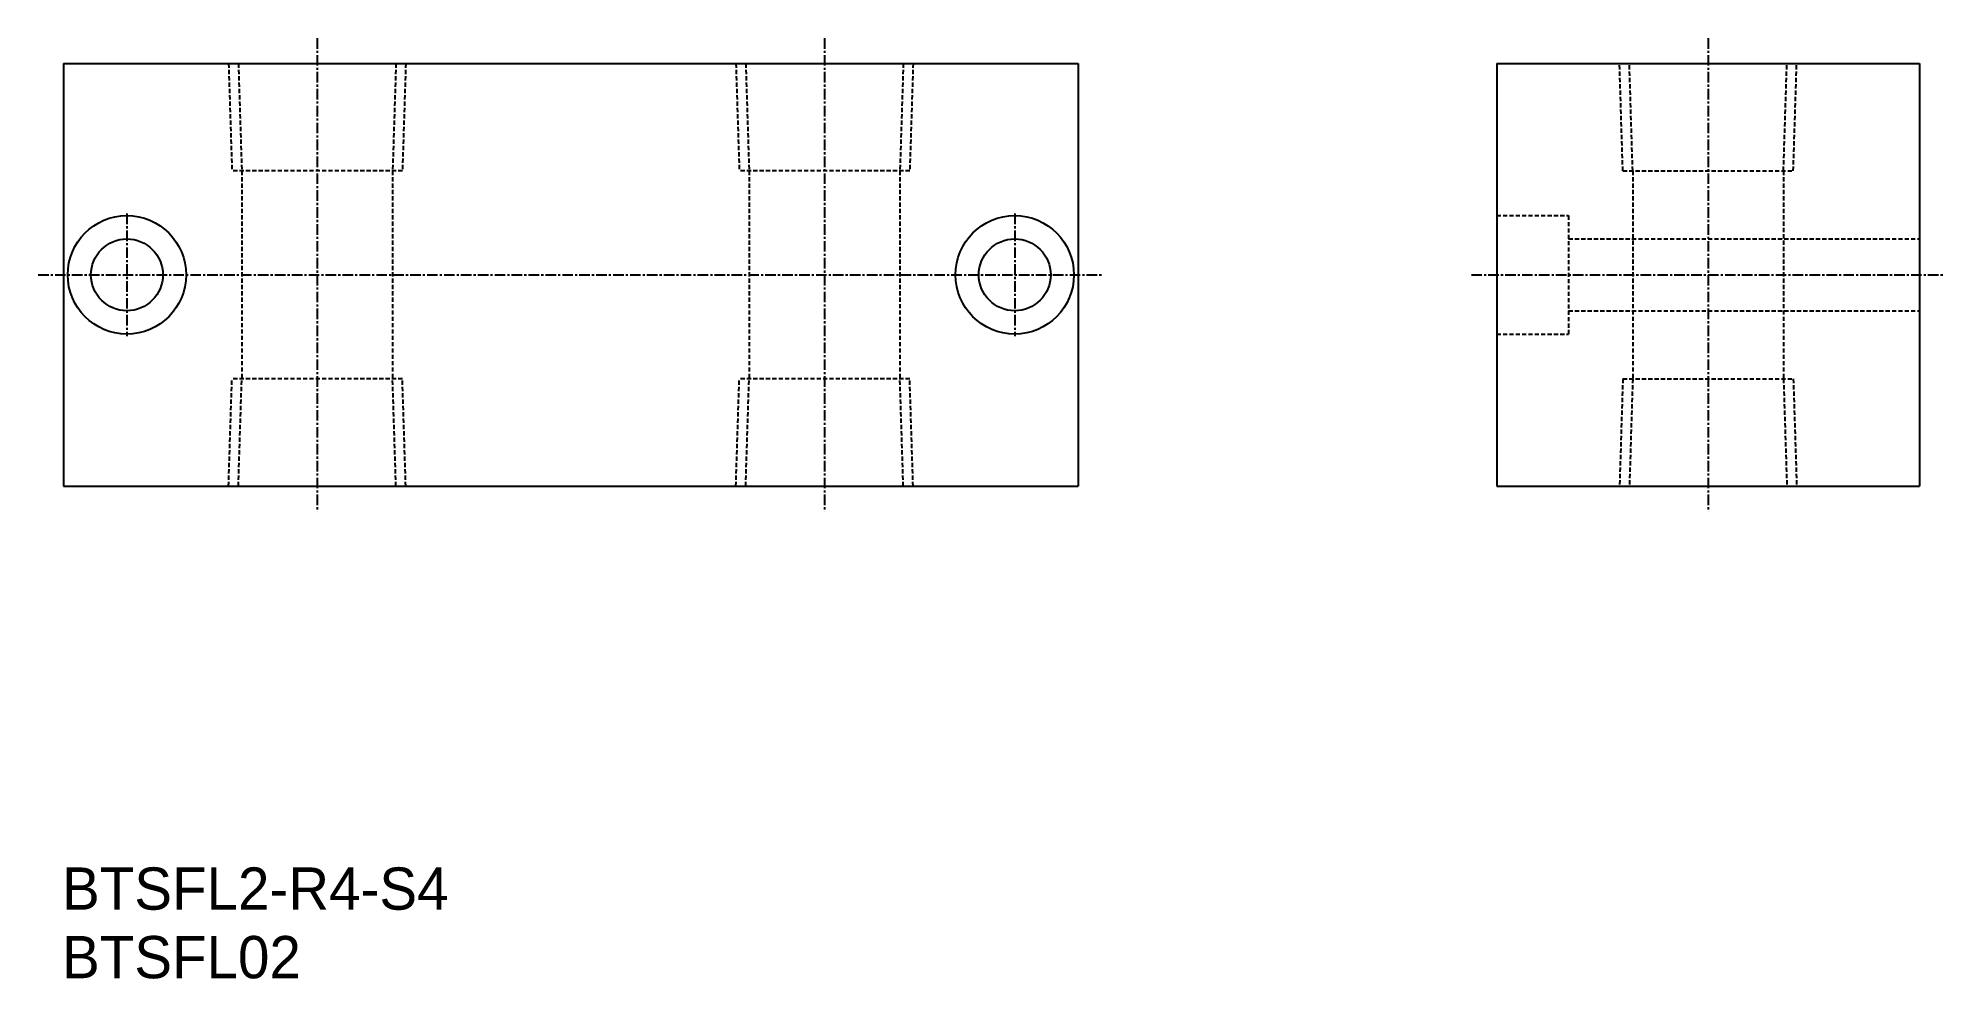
# Model space of a CAD drawing. Extents: x 3004 to 3230, y 8136 to 8247.
import ezdxf

# ---------------------------------------------------------------- set-up
doc = ezdxf.new("R2010")
doc.units = 0
doc.linetypes.add('CENTER', pattern=[2, 1.25, -0.25, 0.25, -0.25])
doc.linetypes.add('DASHED', pattern=[0.75, 0.5, -0.25])
doc.layers.get('0').update_dxf_attribs({"linetype": 'CONTINUOUS'})
doc.layers.add('CENTER', color=1, linetype='CENTER')

msp = doc.modelspace()

# ---------------------------------------------------------------- linework, layer by layer
at = {"color": 7, "linetype": 'CONTINUOUS'}
for p, q in [((3007.2, 8244.04), (3127.2, 8244.04)), ((3007.2, 8244.04), (3007.2, 8194.04)), ((3127.2, 8244.04), (3127.2, 8194.04)), ((3176.7, 8244.04), (3226.7, 8244.04)), ((3176.7, 8244.04), (3176.7, 8194.04)), ((3226.7, 8244.04), (3226.7, 8194.04)), ((3007.2, 8194.04), (3127.2, 8194.04)), ((3176.7, 8194.04), (3226.7, 8194.04))]:
    msp.add_line(p, q, dxfattribs=at)
at = {"color": 3, "linetype": 'DASHED'}
for p, q in [((3026.72, 8244.04), (3027.12, 8231.34)), ((3027.88, 8244.04), (3028.28, 8231.34)), ((3046.52, 8244.04), (3046.12, 8231.34)), ((3047.68, 8244.04), (3047.28, 8231.34)), ((3086.72, 8244.04), (3087.12, 8231.34)), ((3087.88, 8244.04), (3088.28, 8231.34)), ((3106.52, 8244.04), (3106.12, 8231.34)), ((3107.68, 8244.04), (3107.28, 8231.34)), ((3191.62, 8231.34), (3191.22, 8244.04)), ((3192.78, 8231.34), (3192.39, 8244.04)), ((3210.62, 8231.34), (3211.02, 8244.04)), ((3211.78, 8231.34), (3212.18, 8244.04)), ((3047.28, 8231.34), (3027.12, 8231.34)), ((3028.28, 8231.34), (3028.28, 8206.74)), ((3046.12, 8231.34), (3046.12, 8206.74)), ((3107.28, 8231.34), (3087.12, 8231.34)), ((3088.28, 8231.34), (3088.28, 8206.74)), ((3106.12, 8231.34), (3106.12, 8206.74)), ((3191.62, 8231.34), (3211.78, 8231.34)), ((3192.78, 8231.34), (3192.78, 8206.74)), ((3210.62, 8231.34), (3210.62, 8206.74)), ((3176.7, 8226.04), (3185.2, 8226.04)), ((3185.2, 8226.04), (3185.2, 8212.04)), ((3185.2, 8223.29), (3226.7, 8223.29)), ((3185.2, 8214.79), (3226.7, 8214.79)), ((3176.7, 8212.04), (3185.2, 8212.04)), ((3026.72, 8194.04), (3027.12, 8206.74)), ((3047.28, 8206.74), (3027.12, 8206.74)), ((3027.88, 8194.04), (3028.28, 8206.74)), ((3046.52, 8194.04), (3046.12, 8206.74)), ((3047.68, 8194.04), (3047.28, 8206.74)), ((3086.72, 8194.04), (3087.12, 8206.74)), ((3107.28, 8206.74), (3087.12, 8206.74)), ((3087.88, 8194.04), (3088.28, 8206.74)), ((3106.52, 8194.04), (3106.12, 8206.74)), ((3107.68, 8194.04), (3107.28, 8206.74)), ((3191.62, 8206.74), (3191.22, 8194.04)), ((3191.62, 8206.74), (3211.78, 8206.74)), ((3192.78, 8206.74), (3192.39, 8194.04)), ((3210.62, 8206.74), (3211.02, 8194.04)), ((3211.78, 8206.74), (3212.18, 8194.04))]:
    msp.add_line(p, q, dxfattribs=at)
at = {"color": 7, "linetype": 'CONTINUOUS'}
for centre, radius in [((3014.7, 8219.04), 7), ((3119.7, 8219.04), 7), ((3014.7, 8219.04), 4.25), ((3119.7, 8219.04), 4.25)]:
    msp.add_circle(centre, radius, dxfattribs=at)
at = {"layer": 'CENTER', "color": 1, "linetype": 'CENTER'}
for p, q in [((3037.2, 8247.04), (3037.2, 8191.04)), ((3097.2, 8247.04), (3097.2, 8191.04)), ((3201.7, 8247.04), (3201.7, 8191.04)), ((3014.7, 8226.29), (3014.7, 8211.79)), ((3119.7, 8226.29), (3119.7, 8211.79)), ((3004.2, 8219.04), (3130.2, 8219.04)), ((3173.7, 8219.04), (3229.7, 8219.04))]:
    msp.add_line(p, q, dxfattribs=at)

# ---------------------------------------------------------------- texts
at = {"color": 7, "linetype": 'CONTINUOUS'}
for s, p in [('BTSFL2-R4-S4', (3007.03, 8143.94)), ('BTSFL02', (3007.03, 8135.83))]:
    msp.add_text(s, height=5, dxfattribs=at).set_placement(p)

doc.saveas('drawing.dxf')
